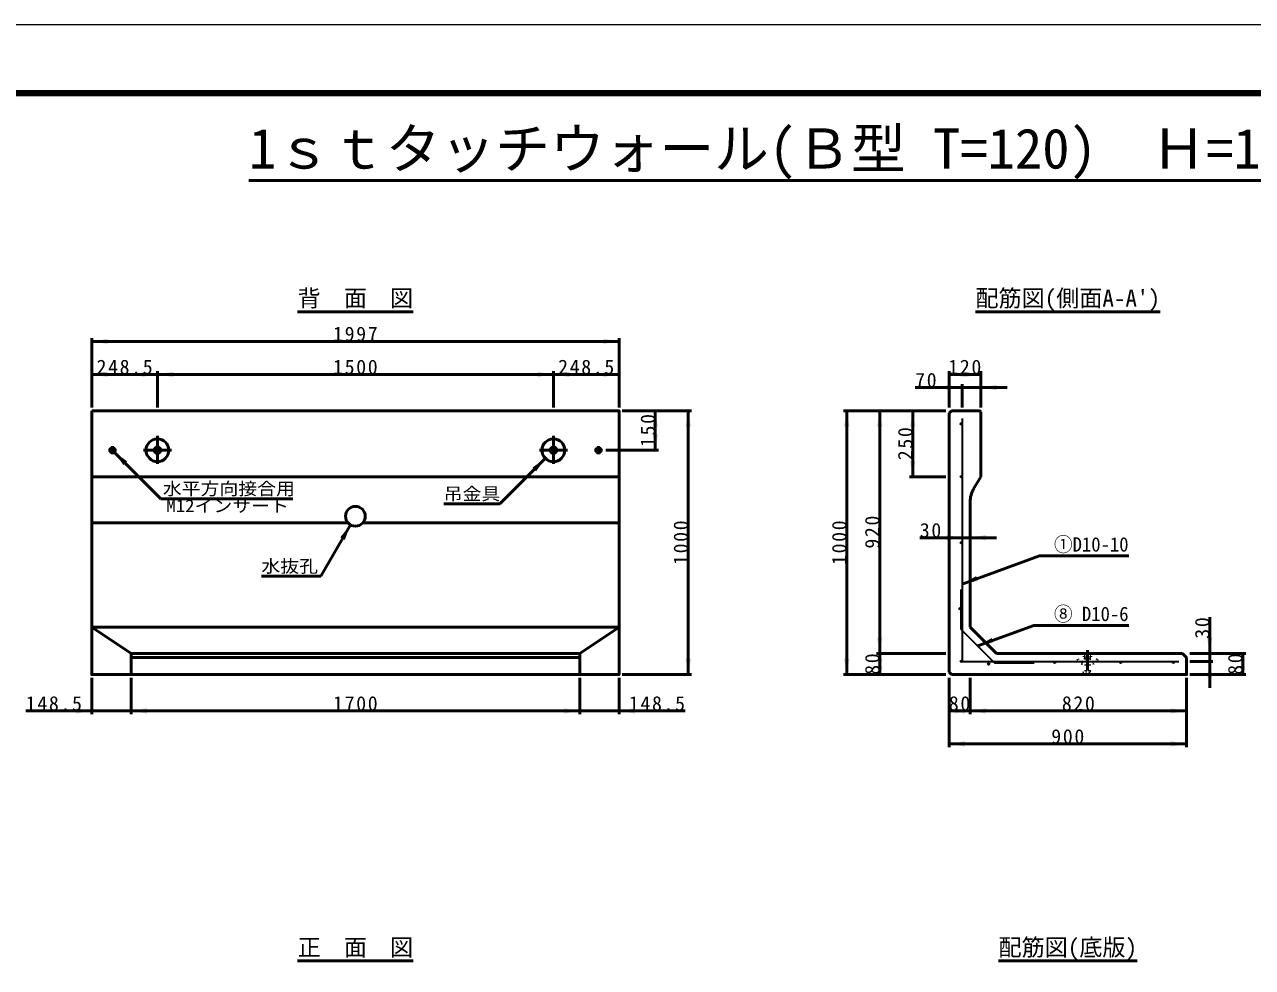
# Model space of a CAD drawing. Units: millimetres, scale not verified, with parts at other scales. Extents: x -2102 to 2102, y -1485 to 1485.
# Drawn here: x -1169 to 691, y 56 to 1485 of the extents above; entities that cross this region are included whole.
import ezdxf
from ezdxf.enums import TextEntityAlignment as Align

# ---------------------------------------------------------------- set-up
doc = ezdxf.new("R2010")
doc.units = ezdxf.units.MM
doc.header["$LTSCALE"] = 5
doc.linetypes.add('DOTTED', pattern=[1.75, 0.25, -1.5])
doc.linetypes.add('LONG_DASHED_DOTTED', pattern=[15.25, 12, -1.5, 0.25, -1.5])
doc.layers.add('0-0_V-nasSTD', color=7, linetype='Continuous', lineweight=50)
doc.styles.add('ＭＳ ゴシック', font='')
doc.styles.get('ＭＳ ゴシック').set_extended_font_data('MS Gothic')

msp = doc.modelspace()

# ---------------------------------------------------------------- linework, layer by layer
at = {"layer": '0-0_V-nasSTD'}
for p, q in [((-829.44, 1248.465), (829.44, 1248.465)), ((-755.606, 1049.781), (-580.606, 1049.781)), ((271.294, 1049.781), (551.294, 1049.781)), ((-1067.506, 1009.781), (-1067.506, 904.781)), ((-1067.506, 1004.781), (-268.706, 1004.781)), ((-268.706, 1009.781), (-268.706, 904.781)), ((-1067.506, 954.781), (-968.106, 954.781)), ((-968.106, 959.781), (-968.106, 904.781)), ((-968.106, 954.781), (-368.106, 954.781)), ((-368.106, 959.781), (-368.106, 904.781)), ((-368.106, 954.781), (-268.706, 954.781)), ((231.294, 959.781), (231.294, 904.781)), ((279.294, 954.781), (231.294, 954.781)), ((279.294, 959.781), (279.294, 904.781)), ((180.044, 934.781), (251.294, 934.781)), ((251.294, 939.781), (251.294, 904.781)), ((251.294, 934.781), (279.294, 934.781)), ((279.294, 934.781), (319.294, 934.781)), ((-158.706, 899.781), (-263.706, 899.781)), ((-213.706, 899.781), (-213.706, 839.781)), ((-163.706, 899.781), (-163.706, 499.781)), ((226.294, 899.781), (71.294, 899.781)), ((76.294, 899.781), (76.294, 499.781)), ((126.294, 899.781), (126.294, 531.781)), ((176.294, 899.781), (176.294, 799.781)), ((234.894, 899.781), (231.294, 896.181)), ((231.294, 896.181), (231.294, 503.381)), ((277.294, 899.781), (234.894, 899.781)), ((279.294, 897.781), (279.294, 799.781)), ((-208.706, 839.781), (-288.706, 839.781)), ((-1033.619, 837.094), (-962.908, 766.383)), ((-380.268, 827.618), (-449.342, 758.545)), ((-268.706, 799.781), (-1067.506, 799.781)), ((226.294, 799.781), (171.294, 799.781)), ((279.294, 799.781), (268.653, 781.35)), ((-962.908, 766.383), (-762.908, 766.383)), ((-449.342, 758.545), (-534.342, 758.545)), ((263.294, 761.35), (263.294, 571.781)), ((-1067.506, 729.847), (-679.346, 729.847)), ((-675.606, 726.79), (-720.606, 648.848)), ((-656.866, 729.847), (-268.706, 729.847)), ((187.294, 707.25), (251.294, 707.25)), ((263.294, 707.25), (251.294, 707.25)), ((263.294, 707.25), (251.294, 707.25)), ((263.294, 707.25), (303.294, 707.25)), ((251.294, 636.995), (368.568, 679.679)), ((368.568, 679.679), (503.568, 679.679)), ((-810.606, 648.848), (-720.606, 648.848)), ((626.294, 531.781), (626.294, 586.781)), ((-1067.506, 571.781), (-268.706, 571.781)), ((-1067.506, 571.781), (-1008.106, 531.781)), ((-328.106, 531.781), (-268.706, 571.781)), ((263.294, 571.781), (303.294, 531.781)), ((274.809, 543.295), (360.083, 574.333)), ((360.083, 574.333), (503.568, 574.333)), ((-1008.106, 531.781), (-328.106, 531.781)), ((-1008.106, 499.781), (-1008.106, 531.781)), ((-1008.106, 525.781), (-328.106, 525.781)), ((-328.106, 499.781), (-328.106, 531.781)), ((226.294, 531.781), (121.294, 531.781)), ((126.294, 531.781), (126.294, 499.781)), ((303.294, 531.781), (585.294, 531.781)), ((585.294, 531.781), (591.294, 525.781)), ((681.294, 531.781), (596.294, 531.781)), ((626.294, 531.781), (626.294, 519.781)), ((676.294, 531.781), (676.294, 499.781)), ((231.294, 503.381), (234.894, 499.781)), ((631.294, 519.781), (596.294, 519.781)), ((626.294, 519.781), (626.294, 479.781)), ((-1067.506, 494.781), (-1067.506, 439.781)), ((-1008.106, 494.781), (-1008.106, 439.781)), ((-328.106, 494.781), (-328.106, 439.781)), ((-268.706, 494.781), (-268.706, 439.781)), ((-158.706, 499.781), (-263.706, 499.781)), ((226.294, 499.781), (71.294, 499.781)), ((231.294, 389.781), (231.294, 494.781)), ((263.294, 439.781), (263.294, 494.781)), ((591.294, 389.781), (591.294, 494.781)), ((681.294, 499.781), (596.294, 499.781)), ((-1067.506, 444.781), (-1167.506, 444.781)), ((-1008.106, 444.781), (-1067.506, 444.781)), ((-268.706, 444.781), (-168.706, 444.781)), ((263.294, 444.781), (231.294, 444.781)), ((591.294, 394.781), (231.294, 394.781)), ((-755.606, 65.981), (-580.606, 65.981)), ((306.294, 65.981), (516.294, 65.981))]:
    msp.add_line(p, q, dxfattribs=at)
at = {"layer": '0-0_V-nasSTD', "lineweight": 35}
for p, q in [((251.294, 887.781), (251.294, 519.781)), ((249.294, 628.81), (249.294, 568.81)), ((249.294, 568.81), (300.323, 517.781)), ((251.294, 519.781), (579.294, 519.781)), ((300.323, 517.781), (360.323, 517.781))]:
    msp.add_line(p, q, dxfattribs=at)
at = {"layer": '0-0_V-nasSTD', "linetype": 'LONG_DASHED_DOTTED'}
for p, q in [((-968.106, 861.581), (-968.106, 819.181)), ((-368.106, 861.581), (-368.106, 819.181)), ((-1042.306, 839.781), (-1030.306, 839.781)), ((-1036.306, 833.781), (-1036.306, 845.781)), ((-989.306, 839.781), (-946.906, 839.781)), ((-389.306, 839.781), (-346.906, 839.781)), ((-305.906, 839.781), (-293.906, 839.781)), ((-299.906, 833.781), (-299.906, 845.781)), ((441.294, 536.781), (441.294, 506.781))]:
    msp.add_line(p, q, dxfattribs=at)
at = {"layer": '0-0_V-nasSTD', "linetype": 'DOTTED'}
for p, q in [((436.294, 527.781), (446.294, 527.781)), ((436.294, 527.781), (436.294, 524.981)), ((436.294, 524.981), (438.494, 523.781)), ((436.294, 524.981), (446.294, 524.981)), ((438.494, 523.781), (438.494, 503.781)), ((438.494, 523.781), (444.094, 523.781)), ((444.094, 523.781), (446.294, 524.981)), ((444.094, 523.781), (444.094, 503.781)), ((446.294, 527.781), (446.294, 524.981)), ((434.294, 501.781), (438.494, 503.781)), ((438.494, 503.781), (444.094, 503.781)), ((444.094, 503.781), (448.294, 501.781)), ((434.294, 501.781), (434.294, 500.581)), ((434.294, 501.781), (448.294, 501.781)), ((434.294, 500.581), (448.294, 500.581)), ((448.294, 501.781), (448.294, 500.581))]:
    msp.add_line(p, q, dxfattribs=at)
at = {"layer": '0-0_V-nasSTD', "lineweight": 18}
for points in [[(-2102.5, -1485), (-2102.5, 1485), (2102.5, 1485), (2102.5, -1485)], [(-2002.5, -1385), (-2002.5, 1385), (2002.5, 1385), (2002.5, -1385)]]:
    msp.add_lwpolyline(points, close=True, dxfattribs=at)
at = {"layer": '0-0_V-nasSTD', "lineweight": 100}
msp.add_lwpolyline([(1997.5, -1380), (1997.5, 1380), (-1997.5, 1380)], dxfattribs=at)
at = {"layer": '0-0_V-nasSTD'}
msp.add_lwpolyline([(-1067.506, 899.781), (-1067.506, 499.781), (-268.706, 499.781), (-268.706, 899.781)], close=True, dxfattribs=at)
for points in [[(234.894, 499.781), (591.294, 499.781), (591.294, 525.781)], [(-1008.106, 444.781), (-328.106, 444.781), (-268.706, 444.781)], [(591.294, 444.781), (263.294, 444.781), (231.294, 444.781)]]:
    msp.add_lwpolyline(points, dxfattribs=at)
at = {"layer": '0-0_V-nasSTD', "lineweight": 35}
for centre in [(250.094, 879.781), (250.094, 799.781), (250.094, 699.781), (248.094, 599.781), (250.094, 519.781), (291.294, 515.781), (391.294, 518.581), (491.294, 518.581), (571.294, 518.581)]:
    msp.add_circle(centre, 1.2, dxfattribs=at)
at = {"layer": '0-0_V-nasSTD'}
for centre, radius in [((-968.106, 839.781), 17.2), ((-368.106, 839.781), 17.2), ((-1036.306, 839.781), 3.8), ((-1036.306, 839.781), 2.4), ((-1036.306, 839.781), 2), ((-968.106, 839.781), 5), ((-368.106, 839.781), 5), ((-299.906, 839.781), 3.8), ((-299.906, 839.781), 2.4), ((-299.906, 839.781), 2), ((-668.106, 739.781), 15)]:
    msp.add_circle(centre, radius, dxfattribs=at)
for centre, radius, start, end in [((277.294, 897.781), 2, 0, 90), ((303.294, 761.35), 40, 150, 180)]:
    msp.add_arc(centre, radius, start, end, dxfattribs=at)
at = {"layer": '0-0_V-nasSTD', "linetype": 'DOTTED'}
msp.add_arc((441.294, 531.781), 17.2, 180, 0, dxfattribs=at)
at = {"layer": '0-0_V-nasSTD'}
for points in [[(-1067.506, 1004.781), (-1043.506, 1004.781), (-1043.506, 1008.781)], [(-1067.506, 1004.781), (-1043.506, 1000.781), (-1043.506, 1004.781)], [(-292.706, 1004.781), (-292.706, 1008.781), (-268.706, 1004.781)], [(-292.706, 1000.781), (-292.706, 1004.781), (-268.706, 1004.781)], [(-1067.506, 954.781), (-1043.506, 954.781), (-1043.506, 958.781)], [(-1067.506, 954.781), (-1043.506, 950.781), (-1043.506, 954.781)], [(-992.106, 954.781), (-992.106, 958.781), (-968.106, 954.781)], [(-992.106, 950.781), (-992.106, 954.781), (-968.106, 954.781)], [(-968.106, 954.781), (-944.106, 954.781), (-944.106, 958.781)], [(-968.106, 954.781), (-944.106, 950.781), (-944.106, 954.781)], [(-392.106, 954.781), (-392.106, 958.781), (-368.106, 954.781)], [(-392.106, 950.781), (-392.106, 954.781), (-368.106, 954.781)], [(-368.106, 954.781), (-344.106, 954.781), (-344.106, 958.781)], [(-368.106, 954.781), (-344.106, 950.781), (-344.106, 954.781)], [(-292.706, 954.781), (-292.706, 958.781), (-268.706, 954.781)], [(-292.706, 950.781), (-292.706, 954.781), (-268.706, 954.781)], [(231.294, 954.781), (255.294, 954.781), (255.294, 958.781)], [(231.294, 954.781), (255.294, 950.781), (255.294, 954.781)], [(255.294, 954.781), (255.294, 958.781), (279.294, 954.781)], [(255.294, 950.781), (255.294, 954.781), (279.294, 954.781)], [(227.294, 934.781), (227.294, 938.781), (251.294, 934.781)], [(227.294, 930.781), (227.294, 934.781), (251.294, 934.781)], [(279.294, 934.781), (303.294, 934.781), (303.294, 938.781)], [(279.294, 934.781), (303.294, 930.781), (303.294, 934.781)], [(-217.706, 875.781), (-213.706, 875.781), (-213.706, 899.781)], [(-213.706, 875.781), (-213.706, 899.781), (-209.706, 875.781)], [(-167.706, 875.781), (-163.706, 875.781), (-163.706, 899.781)], [(-163.706, 875.781), (-163.706, 899.781), (-159.706, 875.781)], [(72.294, 875.781), (76.294, 875.781), (76.294, 899.781)], [(76.294, 875.781), (76.294, 899.781), (80.294, 875.781)], [(122.294, 875.781), (126.294, 875.781), (126.294, 899.781)], [(126.294, 875.781), (126.294, 899.781), (130.294, 875.781)], [(172.294, 875.781), (176.294, 875.781), (176.294, 899.781)], [(176.294, 875.781), (176.294, 899.781), (180.294, 875.781)], [(-217.706, 863.781), (-213.706, 839.781), (-213.706, 863.781)], [(-213.706, 839.781), (-213.706, 863.781), (-209.706, 863.781)], [(-1033.619, 837.094), (-1019.477, 817.295), (-1016.648, 820.123)], [(-1033.619, 837.094), (-1016.648, 820.123), (-1013.82, 822.951)], [(-400.067, 813.476), (-397.239, 810.648), (-380.268, 827.618)], [(-397.239, 810.648), (-394.41, 807.819), (-380.268, 827.618)], [(172.294, 823.781), (176.294, 799.781), (176.294, 823.781)], [(176.294, 799.781), (176.294, 823.781), (180.294, 823.781)], [(-691.07, 708.006), (-687.606, 706.006), (-675.606, 726.79)], [(-687.606, 706.006), (-684.142, 704.006), (-675.606, 726.79)], [(227.294, 707.25), (227.294, 711.25), (251.294, 707.25)], [(227.294, 703.25), (227.294, 707.25), (251.294, 707.25)], [(263.294, 707.25), (287.294, 707.25), (287.294, 711.25)], [(263.294, 707.25), (287.294, 703.25), (287.294, 707.25)], [(251.294, 636.995), (272.478, 648.962), (273.847, 645.203)], [(251.294, 636.995), (273.847, 645.203), (275.215, 641.444)], [(122.294, 555.781), (126.294, 531.781), (126.294, 555.781)], [(126.294, 531.781), (126.294, 555.781), (130.294, 555.781)], [(274.809, 543.295), (295.993, 555.263), (297.361, 551.504)], [(274.809, 543.295), (297.361, 551.504), (298.729, 547.745)], [(622.294, 555.781), (626.294, 531.781), (626.294, 555.781)], [(626.294, 531.781), (626.294, 555.781), (630.294, 555.781)], [(-167.706, 523.781), (-163.706, 499.781), (-163.706, 523.781)], [(-163.706, 499.781), (-163.706, 523.781), (-159.706, 523.781)], [(72.294, 523.781), (76.294, 499.781), (76.294, 523.781)], [(76.294, 499.781), (76.294, 523.781), (80.294, 523.781)], [(122.294, 507.781), (126.294, 507.781), (126.294, 531.781)], [(122.294, 523.781), (126.294, 499.781), (126.294, 523.781)], [(126.294, 507.781), (126.294, 531.781), (130.294, 507.781)], [(126.294, 499.781), (126.294, 523.781), (130.294, 523.781)], [(672.294, 507.781), (676.294, 507.781), (676.294, 531.781)], [(672.294, 523.781), (676.294, 499.781), (676.294, 523.781)], [(676.294, 507.781), (676.294, 531.781), (680.294, 507.781)], [(676.294, 499.781), (676.294, 523.781), (680.294, 523.781)], [(622.294, 495.781), (626.294, 495.781), (626.294, 519.781)], [(626.294, 495.781), (626.294, 519.781), (630.294, 495.781)], [(-1091.506, 444.781), (-1091.506, 448.781), (-1067.506, 444.781)], [(-1008.106, 444.781), (-984.106, 444.781), (-984.106, 448.781)], [(-352.106, 444.781), (-352.106, 448.781), (-328.106, 444.781)], [(-268.706, 444.781), (-244.706, 444.781), (-244.706, 448.781)], [(231.294, 444.781), (255.294, 444.781), (255.294, 448.781)], [(239.294, 444.781), (239.294, 448.781), (263.294, 444.781)], [(263.294, 444.781), (287.294, 444.781), (287.294, 448.781)], [(567.294, 444.781), (567.294, 448.781), (591.294, 444.781)], [(-1091.506, 440.781), (-1091.506, 444.781), (-1067.506, 444.781)], [(-1008.106, 444.781), (-984.106, 440.781), (-984.106, 444.781)], [(-352.106, 440.781), (-352.106, 444.781), (-328.106, 444.781)], [(-268.706, 444.781), (-244.706, 440.781), (-244.706, 444.781)], [(231.294, 444.781), (255.294, 440.781), (255.294, 444.781)], [(239.294, 440.781), (239.294, 444.781), (263.294, 444.781)], [(263.294, 444.781), (287.294, 440.781), (287.294, 444.781)], [(567.294, 440.781), (567.294, 444.781), (591.294, 444.781)], [(231.294, 394.781), (255.294, 394.781), (255.294, 398.781)], [(231.294, 394.781), (255.294, 390.781), (255.294, 394.781)], [(567.294, 394.781), (567.294, 398.781), (591.294, 394.781)], [(567.294, 390.781), (567.294, 394.781), (591.294, 394.781)]]:
    msp.add_solid(points, dxfattribs=at)

# ---------------------------------------------------------------- texts
at = {"layer": '0-0_V-nasSTD', "style": 'ＭＳ ゴシック'}
for s, height, p in [('1ｓｔタッチウォール(Ｂ型 T=120)  Ｈ=1000', 60.81, (-829.44, 1248.465)), ('背\u3000面\u3000図', 25.66, (-755.606, 1049.781)), ("配筋図(側面A-A')", 25.66, (271.294, 1049.781)), ('正\u3000面\u3000図', 25.66, (-755.606, 65.981)), ('配筋図(底版)', 25.66, (306.294, 65.981))]:
    msp.add_text(s, height=height, dxfattribs=at).set_placement(p, align=Align.BOTTOM_LEFT)
for s, height, width, p in [('水平方向接合用', 19.06, 1.1, (-959.908, 766.383)), ('吊金具', 19.06, 1.1, (-534.342, 758.545)), ('M12インサート', 19.06, 1.1, (-954.658, 740.383)), ('①D10-10', 21.85, 0.95, (390.298, 679.679)), ('水抜孔', 19.06, 1.1, (-810.606, 648.848)), ('⑧ D10-6', 21.85, 0.95, (390.298, 574.333))]:
    msp.add_text(s, height=height, dxfattribs=dict(at, width=width)).set_placement(p, align=Align.BOTTOM_LEFT)
at = {"layer": '0-0_V-nasSTD', "char_height": 21.99, "attachment_point": 7, "style": 'ＭＳ ゴシック'}
for s, insert in [('\\T1.17;1997', (-701.856, 1004.781)), ('\\T1.17;248.5', (-1060.306, 954.781)), ('\\T1.17;1500', (-701.856, 954.781)), ('\\T1.17;248.5', (-360.906, 954.781)), ('\\T1.17;120', (230.294, 954.781)), ('\\T1.17;70', (180.044, 934.781)), ('\\T1.17;30', (187.044, 707.25)), ('\\T1.17;148.5', (-1167.506, 444.781)), ('\\T1.17;1700', (-701.856, 444.781)), ('\\T1.17;148.5', (-253.706, 444.781)), ('\\T1.17;80', (231.044, 444.781)), ('\\T1.17;820', (402.294, 444.781)), ('\\T1.17;900', (386.294, 394.781))]:
    msp.add_mtext(s, dxfattribs=dict(at, insert=insert))
at = {"layer": '0-0_V-nasSTD', "char_height": 21.99, "attachment_point": 7, "rotation": 90, "style": 'ＭＳ ゴシック'}
for s, insert in [('\\T1.17;150', (-213.706, 844.781)), ('\\T1.17;250', (176.294, 824.781)), ('\\T1.17;1000', (-163.706, 666.031)), ('\\T1.17;1000', (76.294, 666.031)), ('\\T1.17;920', (126.294, 690.781)), ('\\T1.17;30', (626.294, 554.281)), ('\\T1.17;80', (126.294, 499.53)), ('\\T1.17;80', (676.294, 499.53))]:
    msp.add_mtext(s, dxfattribs=dict(at, insert=insert))

doc.saveas('drawing.dxf')
